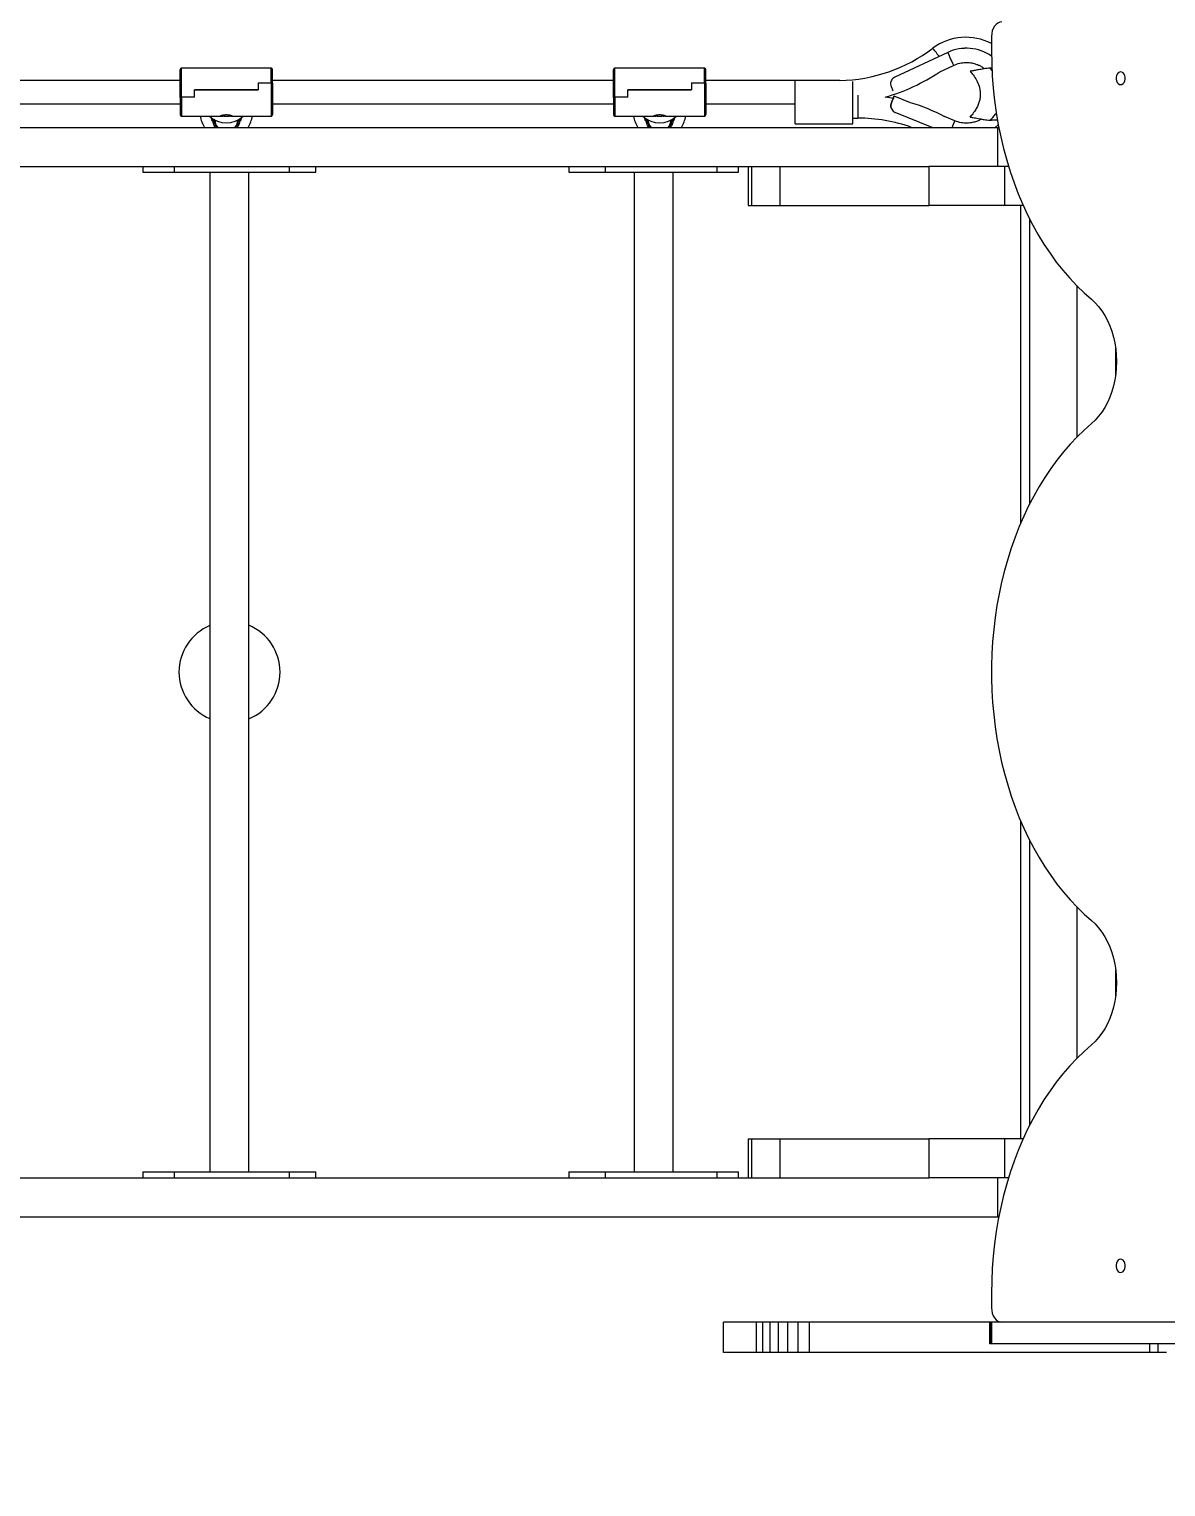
# Model space of a CAD drawing. Header units: millimetres. Extents: x -5943 to 5491, y -4078 to 3213.
# Drawn here: x 896 to 1683, y -534 to 475 of the extents above; entities that cross this region are included whole.
import ezdxf

# ---------------------------------------------------------------- set-up
doc = ezdxf.new("R2010")
doc.units = ezdxf.units.MM
for name, color, linetype in [('DIKOM_ОБЪЕКТ', 7, 'Continuous'), ('DIKOM_РАЗМЕР_ЗОНА', 7, 'Continuous'), ('DIKOM_РАЗМЕР_ОБЪЕКТА', 7, 'Continuous')]:
    doc.layers.add(name, color=color, linetype=linetype)
doc.styles.add('style1', font='arial.ttf', dxfattribs={"width": 0.8})
doc.dimstyles.new('1-50', dxfattribs={"dimtxt": 300, "dimasz": 200, "dimexe": 100, "dimexo": 0, "dimgap": 100, "dimtad": 1, "dimtxsty": 'style1', "dimcen": 200, "dimclrd": 7, "dimclre": 7, "dimclrt": 7, "dimadec": 1, "dimazin": 2, "dimtfac": 1, "dimtmove": 0, "dimatfit": 2, "dimfxl": 0, "dimlwd": 25, "dimlwe": 18, "dimarcsym": 0})

# ---------------------------------------------------------------- blocks, each defined once
blk = doc.blocks.new('*D9')
at = {"layer": 'Defpoints', "color": 0, "transparency": 16777216}
for p in [(3989.9, 24.9), (-2725.5, -245.4), (-2725.5, -2177.8)]:
    blk.add_point(p, dxfattribs=at)
at = {"layer": 'DIKOM_РАЗМЕР_ОБЪЕКТА', "color": 7, "lineweight": 18, "transparency": 16777216}
for p, q in [((3989.9, 24.9), (3989.9, -2277.8)), ((-2725.5, -245.4), (-2725.5, -2277.8))]:
    blk.add_line(p, q, dxfattribs=at)
at = {"layer": 'DIKOM_РАЗМЕР_ОБЪЕКТА', "color": 7, "lineweight": 25, "transparency": 16777216}
blk.add_line((3789.9, -2177.8), (-2525.5, -2177.8), dxfattribs=at)
at = {"layer": 'DIKOM_РАЗМЕР_ОБЪЕКТА', "color": 7, "transparency": 16777216}
for points in [[(-2525.5, -2144.5), (-2525.5, -2211.2), (-2725.5, -2177.8)], [(3789.9, -2144.5), (3789.9, -2211.2), (3989.9, -2177.8)]]:
    blk.add_solid(points, dxfattribs=at)
at = {"layer": 'DIKOM_РАЗМЕР_ОБЪЕКТА', "color": 7, "transparency": 16777216, "insert": (910.7, -1924.7), "char_height": 300, "attachment_point": 5, "style": 'style1'}
blk.add_mtext('6700', dxfattribs=at)
blk = doc.blocks.new('*D10')
at = {"layer": 'Defpoints', "color": 0, "transparency": 16777216}
for p in [(1682.4, 1713.5), (-3225.3, -1470.4), (-588.5, -1470.4)]:
    blk.add_point(p, dxfattribs=at)
at = {"layer": 'DIKOM_РАЗМЕР_ОБЪЕКТА', "color": 7, "lineweight": 18, "transparency": 16777216}
for p, q in [((1682.4, 1713.5), (-3325.3, 1713.5)), ((-588.5, -1470.4), (-3325.3, -1470.4))]:
    blk.add_line(p, q, dxfattribs=at)
at = {"layer": 'DIKOM_РАЗМЕР_ОБЪЕКТА', "color": 7, "lineweight": 25, "transparency": 16777216}
blk.add_line((-3225.3, 1513.5), (-3225.3, -1270.4), dxfattribs=at)
at = {"layer": 'DIKOM_РАЗМЕР_ОБЪЕКТА', "color": 7, "transparency": 16777216}
for points in [[(-3258.6, 1513.5), (-3192, 1513.5), (-3225.3, 1713.5)], [(-3258.6, -1270.4), (-3192, -1270.4), (-3225.3, -1470.4)]]:
    blk.add_solid(points, dxfattribs=at)
at = {"layer": 'DIKOM_РАЗМЕР_ОБЪЕКТА', "color": 7, "transparency": 16777216, "insert": (-3478.6, 169.7), "char_height": 300, "attachment_point": 5, "rotation": 90, "style": 'style1'}
blk.add_mtext('3200', dxfattribs=at)
blk = doc.blocks.new('*D11')
at = {"layer": 'Defpoints', "color": 0, "transparency": 16777216}
for p in [(-4749.3, -9.9), (5490.7, -9.9), (-4749.3, -3977.5)]:
    blk.add_point(p, dxfattribs=at)
at = {"layer": 'DIKOM_РАЗМЕР_ЗОНА', "color": 7, "lineweight": 18, "transparency": 16777216}
for p, q in [((-4749.3, -9.9), (-4749.3, -4077.5)), ((5490.7, -9.9), (5490.7, -4077.5))]:
    blk.add_line(p, q, dxfattribs=at)
at = {"layer": 'DIKOM_РАЗМЕР_ЗОНА', "color": 7, "lineweight": 25, "transparency": 16777216}
blk.add_line((5290.7, -3977.5), (-4549.3, -3977.5), dxfattribs=at)
at = {"layer": 'DIKOM_РАЗМЕР_ЗОНА', "color": 7, "transparency": 16777216}
for points in [[(-4549.3, -3944.2), (-4549.3, -4010.8), (-4749.3, -3977.5)], [(5290.7, -3944.2), (5290.7, -4010.8), (5490.7, -3977.5)]]:
    blk.add_solid(points, dxfattribs=at)
at = {"layer": 'DIKOM_РАЗМЕР_ЗОНА', "color": 7, "transparency": 16777216, "insert": (142, -3724.3), "char_height": 300, "attachment_point": 5, "style": 'style1'}
blk.add_mtext('10200', dxfattribs=at)
blk = doc.blocks.new('*D12')
at = {"layer": 'Defpoints', "color": 0, "transparency": 16777216}
for p in [(2021.9, 3213.5), (-5493, -2970.4), (-283.3, -2970.4)]:
    blk.add_point(p, dxfattribs=at)
at = {"layer": 'DIKOM_РАЗМЕР_ЗОНА', "color": 7, "lineweight": 18, "transparency": 16777216}
for p, q in [((2021.9, 3213.5), (-5593, 3213.5)), ((-283.3, -2970.4), (-5593, -2970.4))]:
    blk.add_line(p, q, dxfattribs=at)
at = {"layer": 'DIKOM_РАЗМЕР_ЗОНА', "color": 7, "lineweight": 25, "transparency": 16777216}
blk.add_line((-5493, 3013.5), (-5493, -2770.4), dxfattribs=at)
at = {"layer": 'DIKOM_РАЗМЕР_ЗОНА', "color": 7, "transparency": 16777216}
for points in [[(-5526.4, 3013.5), (-5459.7, 3013.5), (-5493, 3213.5)], [(-5526.4, -2770.4), (-5459.7, -2770.4), (-5493, -2970.4)]]:
    blk.add_solid(points, dxfattribs=at)
at = {"layer": 'DIKOM_РАЗМЕР_ЗОНА', "color": 7, "transparency": 16777216, "insert": (-5746.2, 37.5), "char_height": 300, "attachment_point": 5, "rotation": 90, "style": 'style1'}
blk.add_mtext('6200', dxfattribs=at)

msp = doc.modelspace()

# ---------------------------------------------------------------- linework, layer by layer
at = {"layer": 'DIKOM_ОБЪЕКТ', "color": 7, "linetype": 'Continuous', "lineweight": 15}
for p, q in [((1562.153, 469.596), (1562.153, 459.596)), ((1531.847, 458.531), (1495.17, 441.355)), ((1531.851, 458.512), (1495.174, 441.336)), ((1531.847, 458.531), (1531.851, 458.512)), ((1000.379, 427.507), (1000.379, 446.48)), ((1063.379, 447.48), (1001.379, 447.48)), ((1001.379, 427.608), (1001.379, 447.48)), ((1063.379, 437.459), (1063.379, 447.48)), ((1064.379, 437.359), (1064.379, 446.48)), ((1300.379, 427.507), (1300.379, 446.48)), ((1363.379, 447.48), (1301.379, 447.48)), ((1301.379, 427.608), (1301.379, 447.48)), ((1363.379, 437.459), (1363.379, 447.48)), ((1364.379, 437.359), (1364.379, 446.48)), ((1526.391, 445.125), (1535.846, 449.552)), ((1547.3, 445.378), (1548.202, 444.404)), ((1562.554, 446.049), (1561.141, 447.596)), ((1562.408, 447.596), (1562.24, 447.596)), ((1000.379, 438.98), (764.379, 438.98)), ((1054.379, 437.459), (1063.379, 437.459)), ((1054.379, 437.459), (1054.379, 432.556)), ((1054.379, 437.153), (1054.479, 437.153)), ((1054.479, 437.363), (1054.479, 432.556)), ((1054.479, 437.363), (1063.379, 437.363)), ((1063.379, 437.363), (1063.379, 414.48)), ((1300.379, 438.98), (1064.379, 438.98)), ((1064.379, 437.263), (1064.379, 437.359)), ((1064.379, 437.263), (1064.379, 415.48)), ((1354.379, 437.459), (1363.379, 437.459)), ((1354.379, 437.459), (1354.379, 432.556)), ((1354.379, 437.153), (1354.479, 437.153)), ((1354.479, 437.363), (1354.479, 432.556)), ((1354.479, 437.363), (1363.379, 437.363)), ((1363.379, 437.363), (1363.379, 414.48)), ((1426.152, 438.98), (1364.379, 438.98)), ((1364.379, 437.263), (1364.379, 437.359)), ((1364.379, 437.263), (1364.379, 415.48)), ((1457.184, 439.014), (1426.152, 439.014)), ((1426.152, 409.014), (1426.152, 439.014)), ((1466.152, 409.014), (1466.152, 438.429)), ((1492.388, 435.845), (1492.392, 435.823)), ((1495.17, 441.355), (1495.174, 441.336)), ((1000.379, 427.507), (1000.379, 427.405)), ((1000.379, 427.405), (1000.379, 415.48)), ((1010.279, 427.608), (1001.379, 427.608)), ((1010.379, 427.505), (1001.379, 427.505)), ((1001.379, 427.505), (1001.379, 414.48)), ((1054.379, 432.556), (1010.279, 432.556)), ((1010.279, 427.608), (1010.279, 432.556)), ((1010.379, 432.174), (1010.279, 432.174)), ((1010.379, 432.031), (1010.279, 432.031)), ((1010.279, 427.608), (1010.279, 427.505)), ((1010.379, 427.505), (1010.379, 432.556)), ((1010.379, 432.556), (1054.479, 432.556)), ((1300.379, 427.507), (1300.379, 427.405)), ((1300.379, 427.405), (1300.379, 415.48)), ((1310.279, 427.608), (1301.379, 427.608)), ((1310.379, 427.505), (1301.379, 427.505)), ((1301.379, 427.505), (1301.379, 414.48)), ((1354.379, 432.556), (1310.279, 432.556)), ((1310.279, 427.608), (1310.279, 432.556)), ((1310.379, 432.174), (1310.279, 432.174)), ((1310.379, 432.031), (1310.279, 432.031)), ((1310.279, 427.608), (1310.279, 427.505)), ((1310.379, 427.505), (1310.379, 432.556)), ((1310.379, 432.556), (1354.479, 432.556)), ((1469.603, 428.98), (1469.603, 412.98)), ((1506.192, 423.639), (1494.787, 428.309)), ((764.379, 422.98), (1000.379, 422.98)), ((1001.379, 414.48), (1028.763, 414.48)), ((1029.609, 414.496), (1029.158, 414.53)), ((1029.206, 414.503), (1029.944, 414.432)), ((1034.814, 414.432), (1035.552, 414.503)), ((1036.002, 414.48), (1063.379, 414.48)), ((1064.379, 422.98), (1300.379, 422.98)), ((1301.379, 414.48), (1328.763, 414.48)), ((1329.609, 414.496), (1329.158, 414.53)), ((1329.206, 414.503), (1329.944, 414.432)), ((1334.814, 414.432), (1335.552, 414.503)), ((1336.002, 414.48), (1363.379, 414.48)), ((1364.379, 422.98), (1426.152, 422.98)), ((1492.553, 420.665), (1492.557, 420.645)), ((1492.865, 423.69), (1492.87, 423.667)), ((1521.006, 406.596), (1495.562, 417.014)), ((1536.787, 411.112), (1529.542, 414.079)), ((1548.52, 415.205), (1547.274, 413.831)), ((202.694, 406.596), (1566.38, 406.596)), ((1022.114, 413.318), (1022.421, 411.48)), ((1022.421, 411.48), (1022.114, 413.318)), ((1022.421, 411.48), (1023.133, 411.48)), ((1023.863, 412.087), (1023.863, 411.48)), ((1040.864, 411.48), (1040.798, 412.15)), ((1040.895, 411.48), (1040.895, 412.087)), ((1041.492, 412.656), (1041.624, 411.48)), ((1041.624, 411.48), (1042.337, 411.48)), ((1042.337, 411.48), (1042.677, 413.52)), ((1042.677, 413.52), (1042.337, 411.48)), ((1322.114, 413.318), (1322.42, 411.48)), ((1322.42, 411.48), (1322.114, 413.318)), ((1322.42, 411.48), (1323.133, 411.48)), ((1323.863, 412.087), (1323.863, 411.48)), ((1340.864, 411.48), (1340.798, 412.15)), ((1340.895, 411.48), (1340.895, 412.087)), ((1341.492, 412.656), (1341.624, 411.48)), ((1341.624, 411.48), (1342.337, 411.48)), ((1342.337, 411.48), (1342.677, 413.52)), ((1342.677, 413.52), (1342.337, 411.48)), ((1426.152, 409.014), (1466.152, 409.014)), ((1466.152, 412.98), (1469.603, 412.98)), ((1566.286, 411.596), (1562.24, 411.596)), ((1566.38, 406.596), (1566.38, 379.596)), ((1566.38, 406.596), (1567.209, 406.596)), ((248.903, 379.596), (1515.454, 379.596)), ((974.584, 379.596), (974.584, 375.596)), ((974.584, 375.596), (996.16, 375.596)), ((996.16, 379.596), (996.16, 375.596)), ((996.16, 375.596), (1075.911, 375.596)), ((1020.959, 375.596), (1020.959, -316.404)), ((1047.959, -316.404), (1047.959, 375.596)), ((1075.911, 379.596), (1075.911, 375.596)), ((1075.911, 375.596), (1094.335, 375.596)), ((1094.335, 375.596), (1094.335, 379.596)), ((1269.597, 379.596), (1269.597, 375.596)), ((1269.597, 375.596), (1294.758, 375.596)), ((1294.758, 379.596), (1294.758, 375.596)), ((1294.758, 375.596), (1372.049, 375.596)), ((1314.742, 375.596), (1314.742, -316.404)), ((1341.742, -316.404), (1341.742, 375.596)), ((1372.049, 379.596), (1372.049, 375.596)), ((1372.049, 375.596), (1386.888, 375.596)), ((1386.888, 375.596), (1386.888, 379.596)), ((1393.626, 379.596), (1393.626, 352.596)), ((1395.936, 379.596), (1395.936, 352.596)), ((1415.552, 379.596), (1415.552, 352.596)), ((1515.454, 379.596), (1518.733, 379.596)), ((1518.733, 379.596), (1518.733, 352.596)), ((1571.076, 379.596), (1518.733, 379.596)), ((1571.076, 379.596), (1571.076, 352.596)), ((1573.96, 379.596), (1571.076, 379.596)), ((1393.626, 352.596), (1395.936, 352.596)), ((1395.936, 352.596), (1415.552, 352.596)), ((1415.552, 352.596), (1518.733, 352.596)), ((1571.076, 352.596), (1518.733, 352.596)), ((1584.094, 352.596), (1571.076, 352.596)), ((1582.379, 132.666), (1582.379, 352.596)), ((1588.379, 343.579), (1588.379, 145.614)), ((1621.146, 297.081), (1621.146, 192.111)), ((1648.146, 235.61), (1648.146, 253.582)), ((1582.379, -293.404), (1582.379, -73.474)), ((1588.379, -86.421), (1588.379, -284.386)), ((1621.146, -132.919), (1621.146, -237.889)), ((1648.146, -194.39), (1648.146, -176.418)), ((1393.626, -293.404), (1393.626, -320.404)), ((1393.626, -293.404), (1395.936, -293.404)), ((1395.936, -293.404), (1395.936, -320.404)), ((1395.936, -293.404), (1415.552, -293.404)), ((1415.552, -293.404), (1415.552, -320.404)), ((1415.552, -293.404), (1518.733, -293.404)), ((1518.733, -293.404), (1518.733, -320.404)), ((1571.076, -293.404), (1518.733, -293.404)), ((1571.076, -293.404), (1571.076, -320.404)), ((1584.094, -293.404), (1571.076, -293.404)), ((248.903, -320.404), (1515.454, -320.404)), ((974.584, -316.404), (974.584, -320.404)), ((974.584, -316.404), (996.16, -316.404)), ((996.16, -316.404), (996.16, -320.404)), ((996.16, -316.404), (1075.911, -316.404)), ((1075.911, -316.404), (1075.911, -320.404)), ((1075.911, -316.404), (1094.335, -316.404)), ((1094.335, -320.404), (1094.335, -316.404)), ((1269.597, -316.404), (1269.597, -320.404)), ((1269.597, -316.404), (1294.758, -316.404)), ((1294.758, -316.404), (1294.758, -320.404)), ((1294.758, -316.404), (1372.049, -316.404)), ((1372.049, -316.404), (1372.049, -320.404)), ((1372.049, -316.404), (1386.888, -316.404)), ((1386.888, -320.404), (1386.888, -316.404)), ((1515.454, -320.404), (1518.733, -320.404)), ((1571.076, -320.404), (1518.733, -320.404)), ((1566.38, -320.404), (1566.38, -347.404)), ((1573.96, -320.404), (1571.076, -320.404)), ((202.694, -347.404), (1566.38, -347.404)), ((1566.38, -347.404), (1567.209, -347.404)), ((1562.153, -400.404), (1562.153, -410.404)), ((1376.646, -441.404), (1376.646, -420.404)), ((1376.68, -420.404), (1376.646, -420.404)), ((1376.68, -441.404), (1376.68, -420.404)), ((1376.953, -420.404), (1376.68, -420.404)), ((1377.462, -420.404), (1376.953, -420.404)), ((1378.201, -420.404), (1377.462, -420.404)), ((1379.167, -420.404), (1378.201, -420.404)), ((1380.356, -420.404), (1379.167, -420.404)), ((1381.764, -420.404), (1380.356, -420.404)), ((1383.385, -420.404), (1381.764, -420.404)), ((1385.218, -420.404), (1383.385, -420.404)), ((1387.257, -420.404), (1385.218, -420.404)), ((1389.497, -420.404), (1387.257, -420.404)), ((1391.594, -420.404), (1389.497, -420.404)), ((1391.608, -420.404), (1391.594, -420.404)), ((1391.878, -420.404), (1391.608, -420.404)), ((1392.41, -420.404), (1391.878, -420.404)), ((1399.391, -420.404), (1392.41, -420.404)), ((1399.391, -441.404), (1399.391, -420.404)), ((1403.812, -420.404), (1399.391, -420.404)), ((1403.812, -441.404), (1403.812, -420.404)), ((1408.884, -420.404), (1403.812, -420.404)), ((1408.884, -441.404), (1408.884, -420.404)), ((1414.634, -420.404), (1408.884, -420.404)), ((1414.634, -441.404), (1414.634, -420.404)), ((1421.083, -420.404), (1414.634, -420.404)), ((1421.083, -441.404), (1421.083, -420.404)), ((1428.256, -420.404), (1421.083, -420.404)), ((1428.256, -441.404), (1428.256, -420.404)), ((1436.178, -420.404), (1428.256, -420.404)), ((1436.178, -441.404), (1436.178, -420.404)), ((1452.664, -420.404), (1436.178, -420.404)), ((1456.728, -420.404), (1452.664, -420.404)), ((1460.941, -420.404), (1456.728, -420.404)), ((1463.131, -420.404), (1460.941, -420.404)), ((1465.39, -420.404), (1463.131, -420.404)), ((1467.729, -420.404), (1465.39, -420.404)), ((1470.159, -420.404), (1467.729, -420.404)), ((1472.691, -420.404), (1470.159, -420.404)), ((1475.336, -420.404), (1472.691, -420.404)), ((1478.103, -420.404), (1475.336, -420.404)), ((1481.005, -420.404), (1478.103, -420.404)), ((1484.052, -420.404), (1481.005, -420.404)), ((1487.255, -420.404), (1484.052, -420.404)), ((1490.623, -420.404), (1487.255, -420.404)), ((1494.169, -420.404), (1490.623, -420.404)), ((1497.903, -420.404), (1494.169, -420.404)), ((1501.835, -420.404), (1497.903, -420.404)), ((1505.976, -420.404), (1501.835, -420.404)), ((1510.338, -420.404), (1505.976, -420.404)), ((1514.93, -420.404), (1510.338, -420.404)), ((1519.764, -420.404), (1514.93, -420.404)), ((1530.2, -420.404), (1519.764, -420.404)), ((1560.93, -420.404), (1530.2, -420.404)), ((1560.93, -435.404), (1560.93, -420.404)), ((1561.108, -420.404), (1560.93, -420.404)), ((1561.108, -435.404), (1561.108, -420.404)), ((1561.593, -420.404), (1561.108, -420.404)), ((1561.593, -435.404), (1561.593, -420.404)), ((1562.383, -420.404), (1561.593, -420.404)), ((1562.383, -435.404), (1562.383, -420.404)), ((1563.472, -420.404), (1562.383, -420.404)), ((1564.856, -420.404), (1563.472, -420.404)), ((1566.531, -420.404), (1564.856, -420.404)), ((1568.492, -420.404), (1566.531, -420.404)), ((1570.735, -420.404), (1568.492, -420.404)), ((1573.256, -420.404), (1570.735, -420.404)), ((1576.051, -420.404), (1573.256, -420.404)), ((1579.114, -420.404), (1576.051, -420.404)), ((1582.443, -420.404), (1579.114, -420.404)), ((1586.032, -420.404), (1582.443, -420.404)), ((1589.876, -420.404), (1586.032, -420.404)), ((1593.973, -420.404), (1589.876, -420.404)), ((1997.024, -420.404), (1593.973, -420.404)), ((1376.68, -441.404), (1376.646, -441.404)), ((1376.953, -441.404), (1376.68, -441.404)), ((1377.462, -441.404), (1376.953, -441.404)), ((1378.201, -441.404), (1377.462, -441.404)), ((1379.167, -441.404), (1378.201, -441.404)), ((1380.356, -441.404), (1379.167, -441.404)), ((1381.764, -441.404), (1380.356, -441.404)), ((1383.385, -441.404), (1381.764, -441.404)), ((1385.218, -441.404), (1383.385, -441.404)), ((1387.257, -441.404), (1385.218, -441.404)), ((1389.497, -441.404), (1387.257, -441.404)), ((1391.594, -441.404), (1389.497, -441.404)), ((1391.608, -441.404), (1391.594, -441.404)), ((1391.878, -441.404), (1391.608, -441.404)), ((1392.41, -441.404), (1391.878, -441.404)), ((1399.391, -441.404), (1392.41, -441.404)), ((1403.812, -441.404), (1399.391, -441.404)), ((1408.884, -441.404), (1403.812, -441.404)), ((1414.634, -441.404), (1408.884, -441.404)), ((1421.083, -441.404), (1414.634, -441.404)), ((1428.256, -441.404), (1421.083, -441.404)), ((1436.178, -441.404), (1428.256, -441.404)), ((1452.664, -441.404), (1436.178, -441.404)), ((1456.728, -441.404), (1452.664, -441.404)), ((1460.941, -441.404), (1456.728, -441.404)), ((1463.131, -441.404), (1460.941, -441.404)), ((1465.39, -441.404), (1463.131, -441.404)), ((1467.729, -441.404), (1465.39, -441.404)), ((1470.159, -441.404), (1467.729, -441.404)), ((1472.691, -441.404), (1470.159, -441.404)), ((1475.336, -441.404), (1472.691, -441.404)), ((1478.103, -441.404), (1475.336, -441.404)), ((1481.005, -441.404), (1478.103, -441.404)), ((1484.052, -441.404), (1481.005, -441.404)), ((1487.255, -441.404), (1484.052, -441.404)), ((1490.623, -441.404), (1487.255, -441.404)), ((1494.169, -441.404), (1490.623, -441.404)), ((1497.903, -441.404), (1494.169, -441.404)), ((1501.835, -441.404), (1497.903, -441.404)), ((1505.976, -441.404), (1501.835, -441.404)), ((1510.338, -441.404), (1505.976, -441.404)), ((1514.93, -441.404), (1510.338, -441.404)), ((1519.764, -441.404), (1514.93, -441.404)), ((1530.2, -441.404), (1519.764, -441.404)), ((1671.771, -441.404), (1530.2, -441.404)), ((1561.108, -435.404), (1560.93, -435.404)), ((1561.593, -435.404), (1561.108, -435.404)), ((1562.383, -435.404), (1561.593, -435.404)), ((1563.472, -435.404), (1562.383, -435.404)), ((1564.856, -435.404), (1563.472, -435.404)), ((1566.531, -435.404), (1564.856, -435.404)), ((1568.492, -435.404), (1566.531, -435.404)), ((1570.735, -435.404), (1568.492, -435.404)), ((1573.256, -435.404), (1570.735, -435.404)), ((1576.051, -435.404), (1573.256, -435.404)), ((1579.114, -435.404), (1576.051, -435.404)), ((1582.443, -435.404), (1579.114, -435.404)), ((1586.032, -435.404), (1582.443, -435.404)), ((1589.876, -435.404), (1586.032, -435.404)), ((1593.973, -435.404), (1589.876, -435.404)), ((1997.024, -435.404), (1593.973, -435.404)), ((1671.771, -441.404), (1671.771, -435.404)), ((1677.594, -441.404), (1671.771, -441.404)), ((1677.594, -441.404), (1677.594, -435.404)), ((1683.385, -441.404), (1677.594, -441.404))]:
    msp.add_line(p, q, dxfattribs=at)
at = {"layer": 'DIKOM_ОБЪЕКТ', "color": 7, "linetype": 'Continuous', "lineweight": 15, "flags": 128}
for points in [[(1569.224, 479.596), (1567.845, 479.404), (1566.518, 478.835), (1565.296, 477.911), (1564.224, 476.667), (1563.345, 475.152), (1562.691, 473.423), (1562.289, 471.547), (1562.153, 469.596)], [(1525.872, 455.733), (1525.66, 456.015), (1524.66, 457.349), (1523.743, 458.572), (1522.952, 459.626), (1522.324, 460.464), (1521.888, 461.045), (1521.665, 461.342), (1521.637, 461.38)], [(1531.851, 458.512), (1532.637, 456.731), (1533.391, 455.025), (1534.085, 453.461), (1534.691, 452.098), (1535.186, 450.989), (1535.552, 450.177), (1535.774, 449.692), (1535.844, 449.551)], [(1562.153, 459.596), (1562.285, 450.972), (1562.679, 442.363), (1563.336, 433.787), (1564.253, 425.258), (1565.43, 416.794), (1566.863, 408.409), (1568.551, 400.119), (1570.49, 391.94), (1572.677, 383.887), (1575.108, 375.974), (1577.777, 368.218), (1580.68, 360.631), (1583.812, 353.228), (1587.167, 346.024), (1590.739, 339.03), (1594.52, 332.261), (1598.504, 325.729), (1602.684, 319.446), (1607.051, 313.423), (1611.598, 307.673), (1616.316, 302.205), (1621.197, 297.03), (1626.23, 292.157), (1631.408, 287.596)], [(1651.578, 444.996), (1650.702, 444.818), (1649.896, 444.298), (1649.227, 443.478), (1648.748, 442.424), (1648.499, 441.222), (1648.499, 439.97), (1648.748, 438.768), (1649.227, 437.715), (1649.896, 436.895), (1650.702, 436.374), (1651.578, 436.196), (1652.455, 436.374), (1653.26, 436.895), (1653.929, 437.715), (1654.408, 438.768), (1654.658, 439.97), (1654.658, 441.222), (1654.408, 442.424), (1653.929, 443.478), (1653.26, 444.298), (1652.455, 444.818), (1651.578, 444.996)], [(1492.714, 434.817), (1493.347, 433.391), (1493.882, 432.19), (1493.971, 431.991)], [(1493.989, 426.636), (1491.776, 427.045), (1488.457, 427.584)], [(1494.011, 426.631), (1494.194, 427.02), (1494.366, 427.36), (1494.373, 427.324), (1494.216, 426.911), (1493.902, 426.142), (1493.444, 425.051), (1492.865, 423.69)], [(1492.87, 423.667), (1493.472, 425.076), (1493.979, 426.277), (1494.374, 427.226), (1494.643, 427.891), (1494.776, 428.247), (1494.769, 428.283), (1494.622, 427.997), (1494.339, 427.399), (1493.989, 426.636)], [(1024.381, 411.789), (1024.057, 411.972), (1023.879, 412.077)], [(1324.381, 411.789), (1324.057, 411.972), (1323.863, 412.087)], [(1564.699, 406.596), (1566.669, 408.397), (1566.835, 408.563)], [(1631.408, 287.596), (1633.961, 285.238), (1636.36, 282.577), (1638.589, 279.634), (1640.63, 276.43), (1642.468, 272.989), (1644.09, 269.338), (1645.483, 265.502), (1646.637, 261.51), (1647.544, 257.393), (1648.197, 253.181), (1648.59, 248.904), (1648.722, 244.596), (1648.59, 240.288), (1648.197, 236.012), (1647.544, 231.799), (1646.637, 227.682), (1645.483, 223.691), (1644.09, 219.855), (1642.468, 216.203), (1640.63, 212.762), (1638.589, 209.559), (1636.36, 206.615), (1633.961, 203.955), (1631.408, 201.596)], [(1631.408, 201.596), (1626.335, 197.131), (1621.399, 192.367), (1616.61, 187.313), (1611.977, 181.977), (1607.507, 176.369), (1603.209, 170.498), (1599.089, 164.377), (1595.157, 158.014), (1591.418, 151.423), (1587.879, 144.614), (1584.546, 137.599), (1581.426, 130.392), (1578.525, 123.005), (1575.846, 115.451), (1573.396, 107.743), (1571.177, 99.897), (1569.196, 91.924), (1567.454, 83.841), (1565.955, 75.66), (1564.702, 67.398), (1563.697, 59.068), (1562.941, 50.685), (1562.437, 42.264), (1562.185, 33.821), (1562.185, 25.371), (1562.437, 16.928), (1562.941, 8.508), (1563.697, 0.125), (1564.702, -8.205), (1565.955, -16.468), (1567.454, -24.648), (1569.196, -32.732), (1571.177, -40.704), (1573.396, -48.551), (1575.846, -56.258), (1578.525, -63.812), (1581.426, -71.199), (1584.546, -78.407), (1587.879, -85.421), (1591.418, -92.23), (1595.157, -98.822), (1599.089, -105.184), (1603.209, -111.306), (1607.507, -117.176), (1611.977, -122.784), (1616.61, -128.12), (1621.399, -133.175), (1626.335, -137.939), (1631.408, -142.404)], [(1631.408, -142.404), (1633.961, -144.762), (1636.36, -147.423), (1638.589, -150.366), (1640.63, -153.57), (1642.468, -157.011), (1644.09, -160.662), (1645.483, -164.498), (1646.637, -168.49), (1647.544, -172.607), (1648.197, -176.819), (1648.59, -181.096), (1648.722, -185.404), (1648.59, -189.712), (1648.197, -193.988), (1647.544, -198.201), (1646.637, -202.318), (1645.483, -206.309), (1644.09, -210.145), (1642.468, -213.797), (1640.63, -217.238), (1638.589, -220.441), (1636.36, -223.385), (1633.961, -226.045), (1631.408, -228.404)], [(1631.408, -228.404), (1626.23, -232.965), (1621.197, -237.837), (1616.316, -243.012), (1611.598, -248.48), (1607.051, -254.231), (1602.684, -260.253), (1598.504, -266.536), (1594.52, -273.069), (1590.739, -279.838), (1587.167, -286.831), (1583.812, -294.036), (1580.68, -301.439), (1577.777, -309.025), (1575.108, -316.782), (1572.677, -324.694), (1570.49, -332.748), (1568.551, -340.927), (1566.863, -349.216), (1565.43, -357.601), (1564.253, -366.066), (1563.336, -374.594), (1562.679, -383.171), (1562.285, -391.779), (1562.153, -400.404)], [(1651.578, -376.843), (1650.67, -377.028), (1649.835, -377.567), (1649.141, -378.417), (1648.645, -379.509), (1648.386, -380.755), (1648.386, -382.053), (1648.645, -383.298), (1649.141, -384.39), (1649.835, -385.24), (1650.67, -385.78), (1651.578, -385.964), (1652.487, -385.78), (1653.322, -385.24), (1654.015, -384.39), (1654.512, -383.298), (1654.77, -382.053), (1654.77, -380.755), (1654.512, -379.509), (1654.015, -378.417), (1653.322, -377.567), (1652.487, -377.028), (1651.578, -376.843)], [(1562.153, -410.404), (1562.289, -412.355), (1562.691, -414.231), (1563.345, -415.96), (1564.224, -417.475), (1565.296, -418.718), (1566.518, -419.643), (1567.845, -420.212), (1569.224, -420.404)]]:
    msp.add_lwpolyline(points, dxfattribs=at)
at = {"layer": 'DIKOM_ОБЪЕКТ', "color": 7, "linetype": 'Continuous', "lineweight": 15}
for centre, radius, start, end in [((1544.437, 430.98), 38, 62.21074, 126.869898), ((1454.437, 550.98), 112, 271.405848, 306.869898), ((1544.787, 430.359), 31.002, 55.883713, 114.670288), ((1544.791, 430.34), 31.002, 55.891964, 114.670288), ((1001.379, 446.48), 1, 90, 180), ((1063.379, 446.48), 1, 0, 90), ((1301.379, 446.48), 1, 90, 180), ((1363.379, 446.48), 1, 0, 90), ((1454.437, 550.98), 128, 285.413615, 304.2186), ((1001.379, 415.48), 1, 180, 270), ((1032.379, 426.279), 16.55, 225.473932, 314.526068), ((1063.379, 415.48), 1, 270, 0), ((1301.379, 415.48), 1, 180, 270), ((1332.379, 426.279), 16.55, 225.47398, 314.52602), ((1363.379, 415.48), 1, 270, 0), ((1469.603, 300.98), 128, 61.972172, 73.390635), ((1032.379, 411.98), 8, 181.369489, 222.296314), ((1032.365, 412.028), 7.986, 181.720238, 222.854474), ((1032.393, 412.028), 7.985, 317.144072, 358.280986), ((1032.379, 411.98), 8, 317.703686, 358.630443), ((1332.379, 411.98), 8, 181.369489, 222.296314), ((1332.365, 412.028), 7.986, 181.721635, 222.853639), ((1332.394, 412.027), 7.985, 317.142327, 358.282167), ((1332.379, 411.98), 8, 317.703686, 358.630443), ((1469.603, 300.98), 112, 70.562061, 90), ((1474.874, 434.056), 66.031, 335.426481, 339.666635), ((1034.604, 29.596), 35, 112.944562, 247.055438), ((1034.604, 29.596), 35, 292.432064, 67.567936)]:
    msp.add_arc(centre, radius, start, end, dxfattribs=at)
for centre, major_axis, ratio, start_param, end_param in [((1032.379, 421.48), (0, -24.5), 0.7755102, 5.00214068, 5.36529685), ((1032.379, 430.98), (12.231, 12.547), 0.88268322, 3.79197636, 3.82837851), ((1032.379, 430.98), (-12.231, 12.547), 0.88268322, 2.4548068, 2.51480482), ((1032.379, 421.48), (0, -24.5), 0.7755102, 0.91788846, 1.28104463), ((1332.379, 421.48), (0, -24.5), 0.7755102, 5.00214068, 5.36529685), ((1332.379, 430.98), (12.231, 12.547), 0.88268322, 3.79197636, 3.82837851), ((1332.379, 430.98), (-12.231, 12.547), 0.88268322, 2.4548068, 2.51480482), ((1332.379, 421.48), (0, -24.5), 0.7755102, 0.91788846, 1.28104463)]:
    msp.add_ellipse(centre, major_axis=major_axis, ratio=ratio, start_param=start_param, end_param=end_param, dxfattribs=at)
for points, knots in [([(1535.844, 449.551), (1537.283, 450.117), (1539.997, 451.185), (1544.106, 451.633), (1547.675, 451.418), (1550.65, 450.756), (1553.045, 449.865), (1555.302, 448.786), (1556.618, 447.772), (1557.373, 447.189)], [0, 0, 0, 0, 0.20274099, 0.38233008, 0.53873993, 0.67194326, 0.781921, 0.87475855, 1, 1, 1, 1]), ([(1547.309, 445.391), (1547.567, 445.121), (1548.815, 443.81), (1550.749, 441.147), (1552.909, 437.298), (1554.054, 433.7), (1554.441, 430.643), (1554.422, 428.212), (1554.046, 425.672), (1553.265, 423.027), (1552.037, 420.275), (1550.297, 417.437), (1548.682, 415.247), (1547.571, 414.08), (1547.31, 413.806)], [0, 0, 0, 0, 0.0316493, 0.15327809, 0.27748343, 0.40424955, 0.46971455, 0.53764179, 0.60930399, 0.6862774, 0.77037212, 0.86355533, 0.96786927, 1, 1, 1, 1]), ([(1557.031, 447.14), (1556.595, 447.064), (1554.905, 446.766), (1552.77, 446.389), (1550.82, 446.045), (1549.485, 445.81), (1548.411, 445.621), (1547.641, 445.485), (1547.447, 445.451), (1547.355, 445.434)], [0, 0, 0, 0, 0.08019584, 0.31084594, 0.43929812, 0.57072158, 0.71544077, 0.86357484, 1, 1, 1, 1]), ([(1561.161, 447.577), (1560.466, 447.539), (1559.054, 447.463), (1557.712, 447.249), (1557.031, 447.14)], [0, 0, 0, 0, 0.49215031, 1, 1, 1, 1]), ([(1562.24, 447.596), (1562.148, 447.596), (1561.788, 447.595), (1561.428, 447.585), (1561.161, 447.577)], [0, 0, 0, 0, 0.25631687, 1, 1, 1, 1]), ([(1064.379, 437.359), (1064.371, 437.368), (1064.354, 437.389), (1064.217, 437.416), (1064.004, 437.439), (1063.742, 437.455), (1063.511, 437.459), (1063.39, 437.459), (1063.379, 437.459)], [0, 0, 0, 0, 0.18261173, 0.4148522, 0.56918784, 0.77388944, 0.9788092, 1, 1, 1, 1]), ([(1064.379, 437.263), (1064.379, 437.264), (1064.377, 437.277), (1064.321, 437.302), (1064.127, 437.332), (1063.875, 437.351), (1063.619, 437.361), (1063.463, 437.362), (1063.379, 437.363)], [0, 0, 0, 0, 0.02612997, 0.25833455, 0.48820481, 0.70923256, 0.84346479, 1, 1, 1, 1]), ([(1364.379, 437.359), (1364.371, 437.368), (1364.354, 437.389), (1364.217, 437.416), (1364.004, 437.439), (1363.742, 437.455), (1363.511, 437.459), (1363.39, 437.459), (1363.379, 437.459)], [0, 0, 0, 0, 0.18261077, 0.41485313, 0.56920247, 0.77390575, 0.97880903, 1, 1, 1, 1]), ([(1364.379, 437.263), (1364.379, 437.264), (1364.377, 437.277), (1364.321, 437.302), (1364.127, 437.332), (1363.875, 437.351), (1363.619, 437.361), (1363.463, 437.362), (1363.379, 437.363)], [0, 0, 0, 0, 0.02612983, 0.25833623, 0.48821807, 0.70924756, 0.84346356, 1, 1, 1, 1]), ([(1495.174, 441.336), (1494.689, 441.048), (1493.72, 440.473), (1492.732, 439.066), (1492.253, 437.487), (1492.285, 435.988), (1492.58, 435.182), (1492.714, 434.817)], [0, 0, 0, 0, 0.21176457, 0.42358696, 0.63308194, 0.83405136, 1, 1, 1, 1]), ([(1000.379, 427.507), (1000.379, 427.509), (1000.381, 427.522), (1000.436, 427.547), (1000.631, 427.577), (1000.882, 427.596), (1001.139, 427.606), (1001.295, 427.607), (1001.379, 427.608)], [0, 0, 0, 0, 0.02605606, 0.25833338, 0.48820401, 0.7092321, 0.84346454, 1, 1, 1, 1]), ([(1000.379, 427.405), (1000.386, 427.414), (1000.404, 427.435), (1000.541, 427.462), (1000.753, 427.485), (1001.016, 427.5), (1001.246, 427.505), (1001.367, 427.505), (1001.379, 427.505)], [0, 0, 0, 0, 0.18261324, 0.41485339, 0.5691875, 0.77388975, 0.97880923, 1, 1, 1, 1]), ([(1300.379, 427.507), (1300.379, 427.509), (1300.381, 427.522), (1300.436, 427.547), (1300.631, 427.577), (1300.882, 427.596), (1301.139, 427.606), (1301.295, 427.607), (1301.379, 427.608)], [0, 0, 0, 0, 0.02605622, 0.25833171, 0.48819076, 0.70921711, 0.84346578, 1, 1, 1, 1]), ([(1300.379, 427.405), (1300.386, 427.414), (1300.404, 427.435), (1300.541, 427.462), (1300.753, 427.485), (1301.016, 427.5), (1301.246, 427.505), (1301.368, 427.505), (1301.379, 427.505)], [0, 0, 0, 0, 0.1826142, 0.41485245, 0.56917287, 0.77387345, 0.97880941, 1, 1, 1, 1]), ([(1029.206, 414.503), (1029.173, 414.5), (1028.871, 414.48), (1028.492, 414.47), (1028.318, 414.548), (1028.527, 414.719), (1029.17, 414.975), (1030.169, 415.235), (1031.427, 415.415), (1032.786, 415.446), (1034.08, 415.324), (1035.191, 415.093), (1036.006, 414.823), (1036.418, 414.599), (1036.371, 414.481), (1036, 414.474), (1035.651, 414.496), (1035.552, 414.503)], [0, 0, 0, 0, 0.00911456, 0.0857105, 0.14707488, 0.22138363, 0.29563692, 0.371196, 0.44777816, 0.52289791, 0.59632943, 0.67048358, 0.7466087, 0.82295486, 0.89744525, 0.97093362, 1, 1, 1, 1]), ([(1034.814, 414.432), (1034.427, 414.359), (1033.658, 414.213), (1032.295, 414.149), (1030.996, 414.229), (1030.285, 414.366), (1029.944, 414.432)], [0, 0, 0, 0, 0.26038389, 0.51751791, 0.76840303, 1, 1, 1, 1]), ([(1329.206, 414.503), (1329.173, 414.5), (1328.871, 414.48), (1328.492, 414.47), (1328.318, 414.548), (1328.527, 414.719), (1329.17, 414.975), (1330.169, 415.235), (1331.427, 415.415), (1332.786, 415.446), (1334.08, 415.324), (1335.191, 415.093), (1336.006, 414.823), (1336.418, 414.599), (1336.371, 414.481), (1336, 414.474), (1335.651, 414.496), (1335.552, 414.503)], [0, 0, 0, 0, 0.00911454, 0.08571033, 0.1470746, 0.22138349, 0.29563585, 0.37119601, 0.44777803, 0.5228993, 0.59633068, 0.67048332, 0.74660929, 0.82295481, 0.89744511, 0.97093274, 1, 1, 1, 1]), ([(1334.814, 414.432), (1334.427, 414.359), (1333.658, 414.213), (1332.295, 414.149), (1330.996, 414.229), (1330.285, 414.366), (1329.944, 414.432)], [0, 0, 0, 0, 0.26037888, 0.51751292, 0.76839805, 1, 1, 1, 1]), ([(1492.568, 420.67), (1492.556, 420.702), (1492.365, 421.222), (1492.439, 422.352), (1492.72, 423.235), (1492.865, 423.69)], [0, 0, 0, 0, 0.03068309, 0.50069784, 1, 1, 1, 1]), ([(1492.87, 423.667), (1492.709, 423.19), (1492.387, 422.233), (1492.482, 420.579), (1493.08, 419.062), (1494.11, 417.777), (1495.073, 417.271), (1495.562, 417.014)], [0, 0, 0, 0, 0.20540833, 0.41154288, 0.60408087, 0.79895865, 1, 1, 1, 1]), ([(1547.363, 413.757), (1547.359, 413.757), (1547.321, 413.764), (1547.816, 413.677), (1548.648, 413.53), (1550.038, 413.285), (1551.848, 412.966), (1553.991, 412.588), (1555.765, 412.275), (1556.816, 412.09), (1557.031, 412.052)], [0, 0, 0, 0, 0.01691831, 0.16748985, 0.31801671, 0.48690516, 0.65564237, 0.8082786, 0.96074145, 1, 1, 1, 1]), ([(1561.161, 411.616), (1562.465, 412.895), (1564.081, 414.481), (1565.324, 416.361), (1565.564, 416.724)], [0, 0, 0, 0, 0.80686549, 1, 1, 1, 1]), ([(1023.133, 411.48), (1023.129, 411.587), (1023.111, 411.98), (1023.206, 412.359), (1023.274, 412.635)], [0, 0, 0, 0, 0.27272886, 1, 1, 1, 1]), ([(1023.894, 411.48), (1023.887, 411.48), (1023.875, 411.48), (1023.776, 411.48), (1023.634, 411.48), (1023.465, 411.48), (1023.296, 411.48), (1023.188, 411.48), (1023.139, 411.48), (1023.133, 411.48)], [0, 0, 0, 0, 0.17768769, 0.3554441, 0.52842593, 0.68932746, 0.83885714, 0.98305296, 1, 1, 1, 1]), ([(1023.133, 411.48), (1023.181, 411.48), (1023.276, 411.48), (1023.438, 411.48), (1023.593, 411.48), (1023.729, 411.48), (1023.834, 411.48), (1023.887, 411.48), (1023.892, 411.48), (1023.894, 411.48)], [0, 0, 0, 0, 0.14535053, 0.29075598, 0.43462305, 0.58210872, 0.73851319, 0.90620561, 1, 1, 1, 1]), ([(1024.878, 406.596), (1024.711, 406.785), (1023.876, 407.728), (1023.328, 409.487), (1023.184, 410.958), (1023.133, 411.48)], [0, 0, 0, 0, 0.13898484, 0.69464515, 1, 1, 1, 1]), ([(1023.929, 412.25), (1023.908, 412.153), (1023.855, 411.902), (1023.879, 411.641), (1023.894, 411.48)], [0, 0, 0, 0, 0.38235614, 1, 1, 1, 1]), ([(1023.894, 411.48), (1023.94, 411.056), (1024.084, 409.753), (1024.681, 407.984), (1025.63, 406.943), (1025.946, 406.596)], [0, 0, 0, 0, 0.24335251, 0.7476965, 1, 1, 1, 1]), ([(1038.888, 406.596), (1039.432, 407.347), (1040.519, 408.845), (1040.749, 410.602), (1040.864, 411.48)], [0, 0, 0, 0, 0.50086573, 1, 1, 1, 1]), ([(1041.624, 411.48), (1041.519, 410.461), (1041.339, 408.705), (1040.278, 407.22), (1039.833, 406.596)], [0, 0, 0, 0, 0.58031575, 1, 1, 1, 1]), ([(1041.624, 411.48), (1041.577, 411.48), (1041.482, 411.48), (1041.319, 411.48), (1041.164, 411.48), (1041.028, 411.48), (1040.924, 411.48), (1040.871, 411.48), (1040.866, 411.48), (1040.864, 411.48)], [0, 0, 0, 0, 0.14532771, 0.29076288, 0.43460606, 0.58209419, 0.73851786, 0.90620405, 1, 1, 1, 1]), ([(1040.864, 411.48), (1040.87, 411.48), (1040.883, 411.48), (1040.981, 411.48), (1041.124, 411.48), (1041.293, 411.48), (1041.461, 411.48), (1041.569, 411.48), (1041.619, 411.48), (1041.624, 411.48)], [0, 0, 0, 0, 0.17769122, 0.35543785, 0.52844392, 0.68934865, 0.83885394, 0.98305263, 1, 1, 1, 1]), ([(1323.133, 411.48), (1323.129, 411.587), (1323.111, 411.98), (1323.206, 412.359), (1323.274, 412.635)], [0, 0, 0, 0, 0.27272886, 1, 1, 1, 1]), ([(1323.894, 411.48), (1323.887, 411.48), (1323.875, 411.48), (1323.776, 411.48), (1323.634, 411.48), (1323.465, 411.48), (1323.296, 411.48), (1323.188, 411.48), (1323.139, 411.48), (1323.133, 411.48)], [0, 0, 0, 0, 0.17769601, 0.35545616, 0.52844164, 0.68934655, 0.83887938, 0.98305261, 1, 1, 1, 1]), ([(1323.133, 411.48), (1323.181, 411.48), (1323.276, 411.48), (1323.438, 411.48), (1323.593, 411.48), (1323.729, 411.48), (1323.834, 411.48), (1323.887, 411.48), (1323.892, 411.48), (1323.894, 411.48)], [0, 0, 0, 0, 0.14535204, 0.29075899, 0.43460126, 0.582111, 0.73851708, 0.90620222, 1, 1, 1, 1]), ([(1324.878, 406.596), (1324.711, 406.785), (1323.876, 407.728), (1323.328, 409.487), (1323.184, 410.958), (1323.133, 411.48)], [0, 0, 0, 0, 0.13898484, 0.69464515, 1, 1, 1, 1]), ([(1323.929, 412.25), (1323.908, 412.153), (1323.855, 411.902), (1323.879, 411.641), (1323.894, 411.48)], [0, 0, 0, 0, 0.38235575, 1, 1, 1, 1]), ([(1323.894, 411.48), (1323.94, 411.056), (1324.084, 409.753), (1324.681, 407.984), (1325.63, 406.943), (1325.946, 406.596)], [0, 0, 0, 0, 0.24335201, 0.74769634, 1, 1, 1, 1]), ([(1338.888, 406.596), (1339.432, 407.347), (1340.519, 408.845), (1340.749, 410.602), (1340.864, 411.48)], [0, 0, 0, 0, 0.50086707, 1, 1, 1, 1]), ([(1341.624, 411.48), (1341.519, 410.461), (1341.339, 408.705), (1340.278, 407.22), (1339.833, 406.596)], [0, 0, 0, 0, 0.58031532, 1, 1, 1, 1]), ([(1341.624, 411.48), (1341.577, 411.48), (1341.482, 411.48), (1341.319, 411.48), (1341.164, 411.48), (1341.028, 411.48), (1340.924, 411.48), (1340.871, 411.48), (1340.866, 411.48), (1340.864, 411.48)], [0, 0, 0, 0, 0.14530339, 0.29076677, 0.43461086, 0.58207737, 0.73851864, 0.90620588, 1, 1, 1, 1]), ([(1340.864, 411.48), (1340.87, 411.48), (1340.883, 411.48), (1340.981, 411.48), (1341.124, 411.48), (1341.293, 411.48), (1341.461, 411.48), (1341.569, 411.48), (1341.619, 411.48), (1341.624, 411.48)], [0, 0, 0, 0, 0.17768848, 0.35545026, 0.52843732, 0.68934371, 0.83887791, 0.98305245, 1, 1, 1, 1]), ([(1555.221, 412.371), (1554.846, 412.153), (1553.75, 411.515), (1551.631, 410.65), (1548.7, 409.827), (1545.143, 409.441), (1541.018, 409.685), (1538.255, 410.617), (1536.79, 411.111)], [0, 0, 0, 0, 0.06792894, 0.19902602, 0.35780958, 0.54425496, 0.75833144, 1, 1, 1, 1]), ([(1557.031, 412.052), (1557.69, 411.947), (1559.031, 411.732), (1560.443, 411.655), (1561.161, 411.616)], [0, 0, 0, 0, 0.49159373, 1, 1, 1, 1]), ([(1561.161, 411.616), (1561.253, 411.613), (1561.613, 411.6), (1561.972, 411.598), (1562.24, 411.596)], [0, 0, 0, 0, 0.25633036, 1, 1, 1, 1])]:
    msp.add_open_spline(points, degree=3, knots=knots, dxfattribs=at)

# ---------------------------------------------------------------- dimensions: what is measured, and where the dimension line sits
at = {"layer": 'DIKOM_РАЗМЕР_ЗОНА'}
dim = msp.add_linear_dim(base=(-5493.042, -2970.404), p1=(2021.879, 3213.478), p2=(-283.303, -2970.404), angle=90, text='6200', dimstyle='1-50', dxfattribs=at)
dim.commit()
dim.dimension.update_dxf_attribs({"geometry": '*D12', "text_midpoint": (-5493.042, 37.54), "dimtype": 160})
dim = msp.add_linear_dim(base=(-4749.28, -3977.5), p1=(5490.656, -9.904), p2=(-4749.28, -9.904), text='10200', dimstyle='1-50', dxfattribs=at)
dim.commit()
dim.dimension.update_dxf_attribs({"geometry": '*D11', "text_midpoint": (142.001, -3977.5), "dimtype": 160})
at = {"layer": 'DIKOM_РАЗМЕР_ОБЪЕКТА'}
dim = msp.add_linear_dim(base=(-3225.285, -1470.404), p1=(1682.379, 1713.478), p2=(-588.463, -1470.404), angle=90, text='3200', dimstyle='1-50', dxfattribs=at)
dim.commit()
dim.dimension.update_dxf_attribs({"geometry": '*D10', "text_midpoint": (-3225.285, 169.724), "dimtype": 160})
dim = msp.add_linear_dim(base=(-2725.45, -2177.849), p1=(3989.882, 24.893), p2=(-2725.45, -245.404), text='6700', dimstyle='1-50', dxfattribs=at)
dim.commit()
dim.dimension.update_dxf_attribs({"geometry": '*D9', "text_midpoint": (910.735, -2177.849), "dimtype": 160})

doc.saveas('drawing.dxf')
